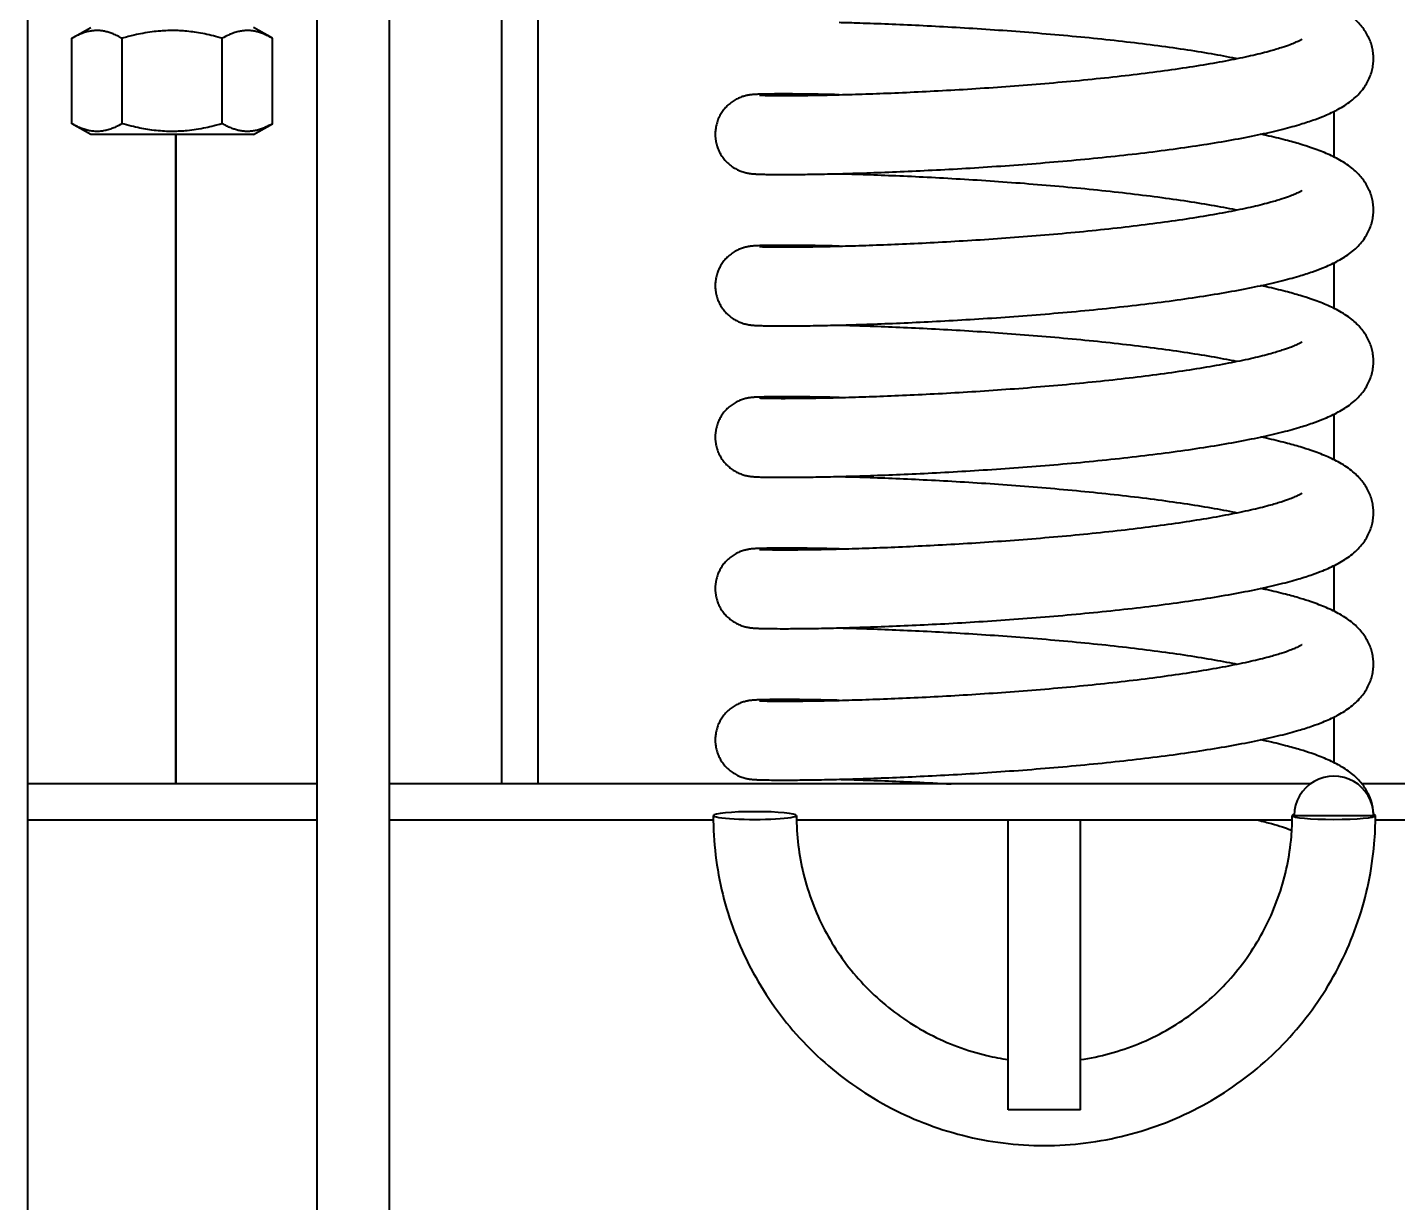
# Model space of a CAD drawing. Header units: millimetres. Extents: x 30271 to 35001, y 5679 to 9007.
# Drawn here: x 33856.8 to 34046.1, y 7754.5 to 7916.8 of the extents above; entities that cross this region are included whole.
import ezdxf

# ---------------------------------------------------------------- set-up
doc = ezdxf.new("R2010")
doc.units = ezdxf.units.MM
doc.linetypes.add('K5LT_BASIC', pattern=[0])

msp = doc.modelspace()

# ---------------------------------------------------------------- linework, layer by layer
at = {"color": 5, "linetype": 'K5LT_BASIC', "lineweight": 40, "ltscale": 0.5}
for p, q in [((33856.811, 8258.577), (33856.811, 7486.77)), ((33896.811, 8258.577), (33896.811, 7486.77)), ((33906.811, 8258.577), (33906.811, 7486.77)), ((33922.311, 8258.577), (33922.311, 7812.278)), ((33927.311, 8258.577), (33927.311, 7812.278)), ((33862.955, 7915.265), (33865.561, 7916.77)), ((33890.668, 7915.265), (33888.061, 7916.77)), ((33862.955, 7903.475), (33862.955, 7915.265)), ((33869.883, 7903.475), (33869.883, 7915.265)), ((33883.74, 7903.475), (33883.74, 7915.265)), ((33890.668, 7903.475), (33890.668, 7915.265)), ((33865.561, 7901.97), (33862.955, 7903.475)), ((33888.061, 7901.97), (33890.668, 7903.475)), ((34037.311, 7905.155), (34037.311, 7898.881)), ((33888.061, 7901.97), (33865.561, 7901.97)), ((33877.311, 7901.97), (33877.311, 7812.278)), ((33877.311, 7901.97), (33877.311, 7812.278)), ((33877.311, 7812.278), (33877.311, 7901.97)), ((33877.311, 7901.97), (33877.311, 7812.278)), ((34037.311, 7884.245), (34037.311, 7877.971)), ((34037.311, 7863.335), (34037.311, 7857.061)), ((34037.311, 7842.424), (34037.311, 7836.151)), ((34037.311, 7821.514), (34037.311, 7815.24)), ((33896.811, 7812.278), (33856.811, 7812.278)), ((34034.028, 7812.278), (33906.811, 7812.278)), ((34477.311, 7812.278), (34041.216, 7812.278)), ((33896.811, 7807.278), (33856.811, 7807.278)), ((33951.566, 7807.278), (33906.811, 7807.278)), ((33992.311, 7807.278), (33963.067, 7807.278)), ((33992.311, 7767.278), (33992.311, 7807.278)), ((34002.311, 7807.278), (33992.311, 7807.278)), ((34002.311, 7767.278), (34002.311, 7807.278)), ((34031.555, 7807.278), (34002.311, 7807.278)), ((34031.841, 7807.922), (34042.781, 7807.922)), ((34477.311, 7807.278), (34043.057, 7807.278)), ((34002.311, 7767.278), (33992.311, 7767.278))]:
    msp.add_line(p, q, dxfattribs=at)
for centre, major_axis, ratio, start_param, end_param in [((34037.311, 7807.922), (5.47, 0), 0.9957282, 0, 3.1415927), ((33957.311, 7807.922), (-5.75, 0), 0.0923331, 3.1415927, 6.2831853), ((33957.311, 7807.922), (-5.75, 0), 0.0923331, 0, 3.1415927), ((34037.311, 7807.922), (5.75, 0), 0.0923331, 2.8499827, 3.1415927), ((34037.311, 7807.922), (5.75, 0), 0.0923331, 3.1415927, 6.2831853), ((34037.311, 7807.922), (5.75, 0), 0.0923331, 0, 0.3144953)]:
    msp.add_ellipse(centre, major_axis=major_axis, ratio=ratio, start_param=start_param, end_param=end_param, dxfattribs=at)
for points, knots in [([(34042.781, 7912.473), (34042.782, 7912.734), (34042.75, 7913.256), (34042.614, 7914.028), (34042.388, 7914.781), (34042.074, 7915.512), (34041.673, 7916.218), (34041.183, 7916.896), (34040.595, 7917.549), (34039.897, 7918.182), (34039.069, 7918.799), (34038.167, 7919.353), (34037.219, 7919.848), (34036.262, 7920.282), (34035.254, 7920.688), (34034.073, 7921.113), (34032.567, 7921.595), (34030.54, 7922.161), (34028.67, 7922.611), (34027.478, 7922.872), (34027.216, 7922.929)], [0, 0, 0, 0, 0.6899626, 1.3860424, 2.0976221, 2.8382955, 3.6239635, 4.4736916, 5.4139735, 6.479496, 7.7149107, 9.1291725, 10.388491, 11.6478095, 12.9052237, 14.1576778, 15.8206006, 17.8830838, 20.3231246, 21, 21, 21, 21]), ([(33968.943, 7917.476), (33969.715, 7917.456), (33971.715, 7917.4), (33975.202, 7917.278), (33979.441, 7917.096), (33983.931, 7916.864), (33988.599, 7916.581), (33993.371, 7916.247), (33998.171, 7915.86), (34002.921, 7915.423), (34007.545, 7914.937), (34011.969, 7914.406), (34016.121, 7913.836), (34019.933, 7913.235), (34022.461, 7912.773), (34023.736, 7912.516), (34023.946, 7912.473)], [0, 0, 0, 0, 0.9140994, 2.2756218, 3.6321692, 4.9837125, 6.3298944, 7.6700839, 9.0033727, 10.3285297, 11.6439141, 12.9473346, 14.2358278, 15.5053574, 16.7502132, 17, 17, 17, 17]), ([(33869.883, 7915.265), (33869.679, 7915.383), (33869.276, 7915.6), (33868.683, 7915.869), (33868.116, 7916.074), (33867.581, 7916.217), (33867.074, 7916.303), (33866.587, 7916.342), (33866.099, 7916.335), (33865.58, 7916.279), (33865.004, 7916.158), (33864.403, 7915.967), (33863.71, 7915.676), (33863.236, 7915.427), (33862.955, 7915.265)], [0, 0, 0, 0, 1.3592655, 2.6687062, 3.8921702, 5.0433311, 6.1208891, 7.1460228, 8.1612182, 9.238907, 10.4728284, 11.8642821, 13.127436, 15, 15, 15, 15]), ([(33883.74, 7915.265), (33883.332, 7915.383), (33882.526, 7915.6), (33881.339, 7915.869), (33880.205, 7916.074), (33879.135, 7916.217), (33878.121, 7916.303), (33877.147, 7916.342), (33876.171, 7916.335), (33875.133, 7916.279), (33873.981, 7916.158), (33872.78, 7915.967), (33871.393, 7915.676), (33870.444, 7915.427), (33869.883, 7915.265)], [0, 0, 0, 0, 1.3592655, 2.6687062, 3.8921702, 5.0433311, 6.1208891, 7.1460228, 8.1612182, 9.238907, 10.4728284, 11.8642821, 13.127436, 15, 15, 15, 15]), ([(33890.668, 7915.265), (33890.464, 7915.383), (33890.061, 7915.6), (33889.467, 7915.869), (33888.9, 7916.074), (33888.365, 7916.217), (33887.858, 7916.303), (33887.371, 7916.342), (33886.884, 7916.335), (33886.364, 7916.279), (33885.789, 7916.158), (33885.188, 7915.967), (33884.495, 7915.676), (33884.02, 7915.427), (33883.74, 7915.265)], [0, 0, 0, 0, 1.3592655, 2.6687062, 3.8921702, 5.0433311, 6.1208891, 7.1460228, 8.1612182, 9.238907, 10.4728284, 11.8642821, 13.127436, 15, 15, 15, 15]), ([(33957.978, 7907.413), (33957.978, 7907.413), (33957.989, 7907.412), (33958.032, 7907.41), (33958.096, 7907.406), (33958.179, 7907.402), (33958.312, 7907.397), (33958.558, 7907.389), (33959.084, 7907.376), (33960.139, 7907.361), (33961.952, 7907.357), (33964.529, 7907.38), (33967.615, 7907.435), (33971.14, 7907.527), (33975.048, 7907.662), (33979.277, 7907.843), (33983.758, 7908.073), (33988.421, 7908.354), (33993.191, 7908.687), (33997.989, 7909.071), (34002.743, 7909.507), (34007.373, 7909.991), (34011.806, 7910.52), (34015.97, 7911.088), (34019.796, 7911.689), (34023.22, 7912.311), (34026.184, 7912.942), (34028.492, 7913.525), (34030.159, 7914.023), (34031.241, 7914.401), (34031.984, 7914.701), (34032.497, 7914.939), (34032.836, 7915.126), (34032.93, 7915.189), (34032.941, 7915.199)], [0, 0, 0, 0, 0.2187403, 0.4373084, 0.6557973, 0.8742862, 1.0926281, 1.529459, 2.184585, 3.2765418, 4.8526223, 6.4402638, 8.0154972, 9.5827697, 11.1437684, 12.699056, 14.248616, 15.7920513, 17.3272282, 18.8559591, 20.3754279, 21.883772, 23.3785106, 24.856309, 26.3125761, 27.7408204, 29.1316472, 30.4708454, 31.5017861, 32.3752493, 33.0306826, 33.6860135, 34.3413444, 35, 35, 35, 35]), ([(33951.841, 7902.018), (33951.841, 7901.906), (33951.848, 7901.679), (33951.891, 7901.228), (33951.997, 7900.668), (33952.206, 7900.02), (33952.495, 7899.403), (33952.858, 7898.826), (33953.29, 7898.299), (33953.784, 7897.83), (33954.332, 7897.426), (33954.926, 7897.093), (33955.562, 7896.834), (33955.978, 7896.722), (33956.271, 7896.657), (33956.463, 7896.621), (33956.652, 7896.593), (33956.792, 7896.576), (33956.912, 7896.563), (33957.017, 7896.553), (33957.125, 7896.544), (33957.23, 7896.536), (33957.349, 7896.529), (33957.477, 7896.521), (33957.622, 7896.514), (33957.823, 7896.506), (33958.091, 7896.496), (33958.565, 7896.483), (33959.39, 7896.467), (33960.878, 7896.455), (33963.123, 7896.462), (33966.037, 7896.499), (33969.415, 7896.573), (33973.205, 7896.686), (33977.35, 7896.844), (33981.788, 7897.051), (33986.452, 7897.308), (33991.271, 7897.618), (33996.17, 7897.981), (34001.078, 7898.399), (34005.919, 7898.869), (34010.623, 7899.39), (34015.122, 7899.958), (34019.353, 7900.571), (34023.26, 7901.224), (34026.797, 7901.91), (34029.86, 7902.609), (34032.356, 7903.283), (34034.27, 7903.895), (34035.674, 7904.419), (34036.769, 7904.888), (34037.705, 7905.344), (34038.598, 7905.849), (34039.458, 7906.422), (34040.263, 7907.075), (34040.976, 7907.798), (34041.562, 7908.555), (34042.021, 7909.324), (34042.366, 7910.102), (34042.608, 7910.889), (34042.75, 7911.681), (34042.782, 7912.211), (34042.781, 7912.473)], [0, 0, 0, 0, 0.1550048, 0.3136308, 0.6271879, 0.9408378, 1.2546504, 1.5687281, 1.8832435, 2.198542, 2.5154382, 2.8361973, 3.16823, 3.5372502, 3.5957339, 3.8539141, 4.0759055, 4.2978969, 4.4965531, 4.7083259, 4.9200987, 5.1751686, 5.4031045, 5.7188875, 6.0346706, 6.3501724, 6.981176, 7.610738, 8.869862, 10.7555218, 13.0830505, 15.3992471, 17.7027667, 19.9985619, 22.2887439, 24.5741607, 26.8549573, 29.1307979, 31.4009416, 33.6642426, 35.9190599, 38.1631184, 40.3932713, 42.6051158, 44.7923608, 46.9457361, 49.0510015, 50.9525723, 52.5343585, 53.8006295, 54.7501795, 55.6997295, 56.6489139, 57.5967651, 58.5409489, 59.4010593, 60.1369512, 60.788737, 61.3843375, 61.9426273, 62.4773534, 63, 63, 63, 63]), ([(33968.943, 7907.471), (33968.508, 7907.482), (33966.936, 7907.518), (33964.46, 7907.561), (33961.818, 7907.582), (33959.712, 7907.576), (33958.478, 7907.554), (33957.813, 7907.531), (33957.527, 7907.518), (33957.338, 7907.507), (33957.201, 7907.498), (33957.069, 7907.488), (33956.945, 7907.477), (33956.823, 7907.464), (33956.696, 7907.449), (33956.541, 7907.427), (33956.304, 7907.388), (33956.022, 7907.327), (33955.714, 7907.239), (33955.39, 7907.134), (33954.895, 7906.928), (33954.306, 7906.594), (33953.754, 7906.181), (33953.262, 7905.706), (33952.833, 7905.175), (33952.474, 7904.595), (33952.19, 7903.975), (33951.986, 7903.324), (33951.867, 7902.668), (33951.841, 7902.23), (33951.841, 7902.018)], [0, 0, 0, 0, 1.5274861, 5.6364806, 9.7628735, 13.920574, 18.0384505, 19.6431788, 20.7738766, 21.3396902, 21.9053121, 22.4176579, 22.8734143, 23.250307, 23.6027008, 23.9550947, 24.35503, 24.9614733, 25.1024448, 25.3843876, 25.9482734, 26.5331013, 27.1041188, 27.66968, 28.2328203, 28.7947082, 29.3558724, 29.9165901, 30.4770325, 31, 31, 31, 31]), ([(33869.883, 7903.475), (33869.6, 7903.311), (33869.123, 7903.061), (33868.424, 7902.769), (33867.809, 7902.575), (33867.193, 7902.449), (33866.596, 7902.395), (33865.995, 7902.408), (33865.389, 7902.493), (33864.782, 7902.646), (33864.178, 7902.861), (33863.568, 7903.136), (33863.161, 7903.356), (33862.955, 7903.475)], [0, 0, 0, 0, 1.7616495, 2.9440444, 4.2625999, 5.4735285, 6.6430202, 7.8292997, 9.0573736, 10.2686803, 11.4823769, 12.7176204, 14, 14, 14, 14]), ([(33883.74, 7903.475), (33883.591, 7903.432), (33883.209, 7903.324), (33882.446, 7903.124), (33881.401, 7902.883), (33880.162, 7902.656), (33878.97, 7902.504), (33877.888, 7902.423), (33876.847, 7902.394), (33875.754, 7902.419), (33874.594, 7902.51), (33873.454, 7902.66), (33872.306, 7902.867), (33871.122, 7903.133), (33870.306, 7903.353), (33869.883, 7903.475)], [0, 0, 0, 0, 0.5287884, 1.3513481, 2.6910352, 4.1906079, 5.6444262, 6.7892477, 7.8941831, 9.1953756, 10.5180295, 11.8621448, 13.116504, 14.495789, 16, 16, 16, 16]), ([(33890.668, 7903.475), (33890.341, 7903.286), (33889.837, 7903.026), (33889.143, 7902.748), (33888.595, 7902.577), (33888.048, 7902.462), (33887.522, 7902.404), (33886.999, 7902.398), (33886.477, 7902.445), (33885.95, 7902.545), (33885.44, 7902.689), (33884.917, 7902.882), (33884.35, 7903.138), (33883.951, 7903.353), (33883.74, 7903.475)], [0, 0, 0, 0, 2.1759389, 3.3295883, 4.5269338, 5.7241887, 6.8466901, 7.8945284, 9.0646095, 10.1930242, 11.2797724, 12.355451, 13.5955268, 15, 15, 15, 15]), ([(34042.781, 7891.563), (34042.782, 7891.823), (34042.75, 7892.345), (34042.614, 7893.117), (34042.388, 7893.871), (34042.074, 7894.602), (34041.673, 7895.307), (34041.183, 7895.986), (34040.595, 7896.639), (34039.897, 7897.272), (34039.069, 7897.888), (34038.167, 7898.443), (34037.219, 7898.937), (34036.262, 7899.372), (34035.254, 7899.778), (34034.073, 7900.203), (34032.567, 7900.685), (34030.54, 7901.25), (34028.67, 7901.7), (34027.478, 7901.962), (34027.216, 7902.018)], [0, 0, 0, 0, 0.6899626, 1.3860424, 2.0976221, 2.8382955, 3.6239635, 4.4736916, 5.4139735, 6.479496, 7.7149107, 9.1291725, 10.388491, 11.6478095, 12.9052237, 14.1576778, 15.8206006, 17.8830838, 20.3231246, 21, 21, 21, 21]), ([(33968.943, 7896.566), (33969.715, 7896.546), (33971.715, 7896.49), (33975.202, 7896.368), (33979.441, 7896.185), (33983.931, 7895.954), (33988.599, 7895.671), (33993.371, 7895.337), (33998.171, 7894.95), (34002.921, 7894.512), (34007.545, 7894.027), (34011.969, 7893.496), (34016.121, 7892.926), (34019.933, 7892.325), (34022.461, 7891.862), (34023.736, 7891.606), (34023.946, 7891.563)], [0, 0, 0, 0, 0.9140994, 2.2756218, 3.6321692, 4.9837125, 6.3298944, 7.6700839, 9.0033727, 10.3285297, 11.6439141, 12.9473346, 14.2358278, 15.5053574, 16.7502132, 17, 17, 17, 17]), ([(33957.978, 7886.503), (33957.978, 7886.503), (33957.989, 7886.502), (33958.032, 7886.499), (33958.096, 7886.496), (33958.179, 7886.492), (33958.312, 7886.487), (33958.558, 7886.479), (33959.084, 7886.466), (33960.139, 7886.451), (33961.952, 7886.447), (33964.529, 7886.469), (33967.615, 7886.524), (33971.14, 7886.617), (33975.048, 7886.752), (33979.277, 7886.933), (33983.758, 7887.163), (33988.421, 7887.443), (33993.191, 7887.776), (33997.989, 7888.161), (34002.743, 7888.596), (34007.373, 7889.08), (34011.806, 7889.609), (34015.97, 7890.178), (34019.796, 7890.778), (34023.22, 7891.401), (34026.184, 7892.032), (34028.492, 7892.614), (34030.159, 7893.113), (34031.241, 7893.491), (34031.984, 7893.791), (34032.497, 7894.029), (34032.836, 7894.216), (34032.93, 7894.279), (34032.941, 7894.289)], [0, 0, 0, 0, 0.2187403, 0.4373084, 0.6557973, 0.8742862, 1.0926281, 1.529459, 2.184585, 3.2765418, 4.8526223, 6.4402638, 8.0154972, 9.5827697, 11.1437684, 12.699056, 14.248616, 15.7920513, 17.3272282, 18.8559591, 20.3754279, 21.883772, 23.3785106, 24.856309, 26.3125761, 27.7408204, 29.1316472, 30.4708454, 31.5017861, 32.3752493, 33.0306826, 33.6860135, 34.3413444, 35, 35, 35, 35]), ([(33951.841, 7881.108), (33951.841, 7880.996), (33951.848, 7880.769), (33951.891, 7880.317), (33951.997, 7879.758), (33952.206, 7879.11), (33952.495, 7878.492), (33952.858, 7877.916), (33953.29, 7877.389), (33953.784, 7876.92), (33954.332, 7876.516), (33954.926, 7876.183), (33955.562, 7875.924), (33955.978, 7875.811), (33956.271, 7875.746), (33956.463, 7875.711), (33956.652, 7875.683), (33956.792, 7875.666), (33956.912, 7875.653), (33957.017, 7875.643), (33957.125, 7875.634), (33957.23, 7875.626), (33957.349, 7875.618), (33957.477, 7875.611), (33957.622, 7875.604), (33957.823, 7875.595), (33958.091, 7875.586), (33958.565, 7875.572), (33959.39, 7875.557), (33960.878, 7875.545), (33963.123, 7875.551), (33966.037, 7875.589), (33969.415, 7875.662), (33973.205, 7875.776), (33977.35, 7875.934), (33981.788, 7876.14), (33986.452, 7876.398), (33991.271, 7876.708), (33996.17, 7877.071), (34001.078, 7877.488), (34005.919, 7877.958), (34010.623, 7878.479), (34015.122, 7879.048), (34019.353, 7879.661), (34023.26, 7880.314), (34026.797, 7881), (34029.86, 7881.698), (34032.356, 7882.373), (34034.27, 7882.985), (34035.674, 7883.508), (34036.769, 7883.977), (34037.705, 7884.434), (34038.598, 7884.938), (34039.458, 7885.512), (34040.263, 7886.165), (34040.976, 7886.888), (34041.562, 7887.645), (34042.021, 7888.413), (34042.366, 7889.192), (34042.608, 7889.979), (34042.75, 7890.77), (34042.782, 7891.301), (34042.781, 7891.563)], [0, 0, 0, 0, 0.1550048, 0.3136308, 0.6271879, 0.9408378, 1.2546504, 1.5687281, 1.8832435, 2.198542, 2.5154382, 2.8361973, 3.16823, 3.5372502, 3.5957339, 3.8539141, 4.0759055, 4.2978969, 4.4965531, 4.7083259, 4.9200987, 5.1751686, 5.4031045, 5.7188875, 6.0346706, 6.3501724, 6.981176, 7.610738, 8.869862, 10.7555218, 13.0830505, 15.3992471, 17.7027667, 19.9985619, 22.2887439, 24.5741607, 26.8549573, 29.1307979, 31.4009416, 33.6642426, 35.9190599, 38.1631184, 40.3932713, 42.6051158, 44.7923608, 46.9457361, 49.0510015, 50.9525723, 52.5343585, 53.8006295, 54.7501795, 55.6997295, 56.6489139, 57.5967651, 58.5409489, 59.4010593, 60.1369512, 60.788737, 61.3843375, 61.9426273, 62.4773534, 63, 63, 63, 63]), ([(33968.943, 7886.561), (33968.508, 7886.572), (33966.936, 7886.608), (33964.46, 7886.651), (33961.818, 7886.672), (33959.712, 7886.665), (33958.478, 7886.643), (33957.813, 7886.621), (33957.527, 7886.608), (33957.338, 7886.597), (33957.201, 7886.588), (33957.069, 7886.578), (33956.945, 7886.567), (33956.823, 7886.554), (33956.696, 7886.539), (33956.541, 7886.517), (33956.304, 7886.477), (33956.022, 7886.417), (33955.714, 7886.329), (33955.39, 7886.224), (33954.895, 7886.018), (33954.306, 7885.683), (33953.754, 7885.271), (33953.262, 7884.796), (33952.833, 7884.265), (33952.474, 7883.684), (33952.19, 7883.064), (33951.986, 7882.414), (33951.867, 7881.758), (33951.841, 7881.32), (33951.841, 7881.108)], [0, 0, 0, 0, 1.5274861, 5.6364806, 9.7628735, 13.920574, 18.0384505, 19.6431788, 20.7738766, 21.3396902, 21.9053121, 22.4176579, 22.8734143, 23.250307, 23.6027008, 23.9550947, 24.35503, 24.9614733, 25.1024448, 25.3843876, 25.9482734, 26.5331013, 27.1041188, 27.66968, 28.2328203, 28.7947082, 29.3558724, 29.9165901, 30.4770325, 31, 31, 31, 31]), ([(34042.781, 7870.653), (34042.782, 7870.913), (34042.75, 7871.435), (34042.614, 7872.207), (34042.388, 7872.961), (34042.074, 7873.692), (34041.673, 7874.397), (34041.183, 7875.075), (34040.595, 7875.728), (34039.897, 7876.362), (34039.069, 7876.978), (34038.167, 7877.532), (34037.219, 7878.027), (34036.262, 7878.462), (34035.254, 7878.867), (34034.073, 7879.293), (34032.567, 7879.774), (34030.54, 7880.34), (34028.67, 7880.79), (34027.478, 7881.052), (34027.216, 7881.108)], [0, 0, 0, 0, 0.6899626, 1.3860424, 2.0976221, 2.8382955, 3.6239635, 4.4736916, 5.4139735, 6.479496, 7.7149107, 9.1291725, 10.388491, 11.6478095, 12.9052237, 14.1576778, 15.8206006, 17.8830838, 20.3231246, 21, 21, 21, 21]), ([(33968.943, 7875.655), (33969.715, 7875.636), (33971.715, 7875.579), (33975.202, 7875.458), (33979.441, 7875.275), (33983.931, 7875.044), (33988.599, 7874.761), (33993.371, 7874.426), (33998.171, 7874.04), (34002.921, 7873.602), (34007.545, 7873.116), (34011.969, 7872.586), (34016.121, 7872.016), (34019.933, 7871.414), (34022.461, 7870.952), (34023.736, 7870.696), (34023.946, 7870.653)], [0, 0, 0, 0, 0.9140994, 2.2756218, 3.6321692, 4.9837125, 6.3298944, 7.6700839, 9.0033727, 10.3285297, 11.6439141, 12.9473346, 14.2358278, 15.5053574, 16.7502132, 17, 17, 17, 17]), ([(33957.978, 7865.593), (33957.978, 7865.593), (33957.989, 7865.592), (33958.032, 7865.589), (33958.096, 7865.586), (33958.179, 7865.582), (33958.312, 7865.576), (33958.558, 7865.568), (33959.084, 7865.555), (33960.139, 7865.541), (33961.952, 7865.537), (33964.529, 7865.559), (33967.615, 7865.614), (33971.14, 7865.707), (33975.048, 7865.842), (33979.277, 7866.023), (33983.758, 7866.252), (33988.421, 7866.533), (33993.191, 7866.866), (33997.989, 7867.25), (34002.743, 7867.686), (34007.373, 7868.17), (34011.806, 7868.699), (34015.97, 7869.268), (34019.796, 7869.868), (34023.22, 7870.491), (34026.184, 7871.121), (34028.492, 7871.704), (34030.159, 7872.202), (34031.241, 7872.581), (34031.984, 7872.88), (34032.497, 7873.118), (34032.836, 7873.306), (34032.93, 7873.369), (34032.941, 7873.379)], [0, 0, 0, 0, 0.2187403, 0.4373084, 0.6557973, 0.8742862, 1.0926281, 1.529459, 2.184585, 3.2765418, 4.8526223, 6.4402638, 8.0154972, 9.5827697, 11.1437684, 12.699056, 14.248616, 15.7920513, 17.3272282, 18.8559591, 20.3754279, 21.883772, 23.3785106, 24.856309, 26.3125761, 27.7408204, 29.1316472, 30.4708454, 31.5017861, 32.3752493, 33.0306826, 33.6860135, 34.3413444, 35, 35, 35, 35]), ([(33951.841, 7860.198), (33951.841, 7860.086), (33951.848, 7859.859), (33951.891, 7859.407), (33951.997, 7858.848), (33952.206, 7858.199), (33952.495, 7857.582), (33952.858, 7857.006), (33953.29, 7856.479), (33953.784, 7856.01), (33954.332, 7855.606), (33954.926, 7855.272), (33955.562, 7855.013), (33955.978, 7854.901), (33956.271, 7854.836), (33956.463, 7854.801), (33956.652, 7854.773), (33956.792, 7854.755), (33956.912, 7854.742), (33957.017, 7854.733), (33957.125, 7854.724), (33957.23, 7854.716), (33957.349, 7854.708), (33957.477, 7854.701), (33957.622, 7854.694), (33957.823, 7854.685), (33958.091, 7854.675), (33958.565, 7854.662), (33959.39, 7854.646), (33960.878, 7854.635), (33963.123, 7854.641), (33966.037, 7854.679), (33969.415, 7854.752), (33973.205, 7854.866), (33977.35, 7855.024), (33981.788, 7855.23), (33986.452, 7855.487), (33991.271, 7855.797), (33996.17, 7856.161), (34001.078, 7856.578), (34005.919, 7857.048), (34010.623, 7857.569), (34015.122, 7858.138), (34019.353, 7858.751), (34023.26, 7859.403), (34026.797, 7860.09), (34029.86, 7860.788), (34032.356, 7861.463), (34034.27, 7862.074), (34035.674, 7862.598), (34036.769, 7863.067), (34037.705, 7863.524), (34038.598, 7864.028), (34039.458, 7864.602), (34040.263, 7865.255), (34040.976, 7865.977), (34041.562, 7866.735), (34042.021, 7867.503), (34042.366, 7868.282), (34042.608, 7869.068), (34042.75, 7869.86), (34042.782, 7870.39), (34042.781, 7870.653)], [0, 0, 0, 0, 0.1550048, 0.3136308, 0.6271879, 0.9408378, 1.2546504, 1.5687281, 1.8832435, 2.198542, 2.5154382, 2.8361973, 3.16823, 3.5372502, 3.5957339, 3.8539141, 4.0759055, 4.2978969, 4.4965531, 4.7083259, 4.9200987, 5.1751686, 5.4031045, 5.7188875, 6.0346706, 6.3501724, 6.981176, 7.610738, 8.869862, 10.7555218, 13.0830505, 15.3992471, 17.7027667, 19.9985619, 22.2887439, 24.5741607, 26.8549573, 29.1307979, 31.4009416, 33.6642426, 35.9190599, 38.1631184, 40.3932713, 42.6051158, 44.7923608, 46.9457361, 49.0510015, 50.9525723, 52.5343585, 53.8006295, 54.7501795, 55.6997295, 56.6489139, 57.5967651, 58.5409489, 59.4010593, 60.1369512, 60.788737, 61.3843375, 61.9426273, 62.4773534, 63, 63, 63, 63]), ([(33968.943, 7865.65), (33968.508, 7865.661), (33966.936, 7865.698), (33964.46, 7865.74), (33961.818, 7865.761), (33959.712, 7865.755), (33958.478, 7865.733), (33957.813, 7865.711), (33957.527, 7865.697), (33957.338, 7865.687), (33957.201, 7865.678), (33957.069, 7865.667), (33956.945, 7865.656), (33956.823, 7865.644), (33956.696, 7865.628), (33956.541, 7865.607), (33956.304, 7865.567), (33956.022, 7865.507), (33955.714, 7865.419), (33955.39, 7865.313), (33954.895, 7865.108), (33954.306, 7864.773), (33953.754, 7864.361), (33953.262, 7863.886), (33952.833, 7863.354), (33952.474, 7862.774), (33952.19, 7862.154), (33951.986, 7861.503), (33951.867, 7860.848), (33951.841, 7860.409), (33951.841, 7860.198)], [0, 0, 0, 0, 1.5274861, 5.6364806, 9.7628735, 13.920574, 18.0384505, 19.6431788, 20.7738766, 21.3396902, 21.9053121, 22.4176579, 22.8734143, 23.250307, 23.6027008, 23.9550947, 24.35503, 24.9614733, 25.1024448, 25.3843876, 25.9482734, 26.5331013, 27.1041188, 27.66968, 28.2328203, 28.7947082, 29.3558724, 29.9165901, 30.4770325, 31, 31, 31, 31]), ([(34042.781, 7849.743), (34042.782, 7850.003), (34042.75, 7850.525), (34042.614, 7851.297), (34042.388, 7852.05), (34042.074, 7852.782), (34041.673, 7853.487), (34041.183, 7854.165), (34040.595, 7854.818), (34039.897, 7855.452), (34039.069, 7856.068), (34038.167, 7856.622), (34037.219, 7857.117), (34036.262, 7857.552), (34035.254, 7857.957), (34034.073, 7858.382), (34032.567, 7858.864), (34030.54, 7859.43), (34028.67, 7859.88), (34027.478, 7860.141), (34027.216, 7860.198)], [0, 0, 0, 0, 0.6899626, 1.3860424, 2.0976221, 2.8382955, 3.6239635, 4.4736916, 5.4139735, 6.479496, 7.7149107, 9.1291725, 10.388491, 11.6478095, 12.9052237, 14.1576778, 15.8206006, 17.8830838, 20.3231246, 21, 21, 21, 21]), ([(33968.943, 7854.745), (33969.715, 7854.725), (33971.715, 7854.669), (33975.202, 7854.548), (33979.441, 7854.365), (33983.931, 7854.133), (33988.599, 7853.851), (33993.371, 7853.516), (33998.171, 7853.129), (34002.921, 7852.692), (34007.545, 7852.206), (34011.969, 7851.675), (34016.121, 7851.106), (34019.933, 7850.504), (34022.461, 7850.042), (34023.736, 7849.786), (34023.946, 7849.743)], [0, 0, 0, 0, 0.9140994, 2.2756218, 3.6321692, 4.9837125, 6.3298944, 7.6700839, 9.0033727, 10.3285297, 11.6439141, 12.9473346, 14.2358278, 15.5053574, 16.7502132, 17, 17, 17, 17]), ([(33957.978, 7844.682), (33957.978, 7844.682), (33957.989, 7844.682), (33958.032, 7844.679), (33958.096, 7844.675), (33958.179, 7844.672), (33958.312, 7844.666), (33958.558, 7844.658), (33959.084, 7844.645), (33960.139, 7844.631), (33961.952, 7844.627), (33964.529, 7844.649), (33967.615, 7844.704), (33971.14, 7844.797), (33975.048, 7844.932), (33979.277, 7845.112), (33983.758, 7845.342), (33988.421, 7845.623), (33993.191, 7845.956), (33997.989, 7846.34), (34002.743, 7846.776), (34007.373, 7847.26), (34011.806, 7847.789), (34015.97, 7848.357), (34019.796, 7848.958), (34023.22, 7849.58), (34026.184, 7850.211), (34028.492, 7850.794), (34030.159, 7851.292), (34031.241, 7851.67), (34031.984, 7851.97), (34032.497, 7852.208), (34032.836, 7852.396), (34032.93, 7852.458), (34032.941, 7852.468)], [0, 0, 0, 0, 0.2187403, 0.4373084, 0.6557973, 0.8742862, 1.0926281, 1.529459, 2.184585, 3.2765418, 4.8526223, 6.4402638, 8.0154972, 9.5827697, 11.1437684, 12.699056, 14.248616, 15.7920513, 17.3272282, 18.8559591, 20.3754279, 21.883772, 23.3785106, 24.856309, 26.3125761, 27.7408204, 29.1316472, 30.4708454, 31.5017861, 32.3752493, 33.0306826, 33.6860135, 34.3413444, 35, 35, 35, 35]), ([(33951.841, 7839.287), (33951.841, 7839.175), (33951.848, 7838.949), (33951.891, 7838.497), (33951.997, 7837.938), (33952.206, 7837.289), (33952.495, 7836.672), (33952.858, 7836.095), (33953.29, 7835.568), (33953.784, 7835.1), (33954.332, 7834.696), (33954.926, 7834.362), (33955.562, 7834.103), (33955.978, 7833.991), (33956.271, 7833.926), (33956.463, 7833.89), (33956.652, 7833.862), (33956.792, 7833.845), (33956.912, 7833.832), (33957.017, 7833.822), (33957.125, 7833.813), (33957.23, 7833.806), (33957.349, 7833.798), (33957.477, 7833.791), (33957.622, 7833.783), (33957.823, 7833.775), (33958.091, 7833.765), (33958.565, 7833.752), (33959.39, 7833.736), (33960.878, 7833.724), (33963.123, 7833.731), (33966.037, 7833.768), (33969.415, 7833.842), (33973.205, 7833.955), (33977.35, 7834.113), (33981.788, 7834.32), (33986.452, 7834.577), (33991.271, 7834.887), (33996.17, 7835.251), (34001.078, 7835.668), (34005.919, 7836.138), (34010.623, 7836.659), (34015.122, 7837.228), (34019.353, 7837.841), (34023.26, 7838.493), (34026.797, 7839.179), (34029.86, 7839.878), (34032.356, 7840.552), (34034.27, 7841.164), (34035.674, 7841.688), (34036.769, 7842.157), (34037.705, 7842.613), (34038.598, 7843.118), (34039.458, 7843.691), (34040.263, 7844.344), (34040.976, 7845.067), (34041.562, 7845.825), (34042.021, 7846.593), (34042.366, 7847.371), (34042.608, 7848.158), (34042.75, 7848.95), (34042.782, 7849.48), (34042.781, 7849.743)], [0, 0, 0, 0, 0.1550048, 0.3136308, 0.6271879, 0.9408378, 1.2546504, 1.5687281, 1.8832435, 2.198542, 2.5154382, 2.8361973, 3.16823, 3.5372502, 3.5957339, 3.8539141, 4.0759055, 4.2978969, 4.4965531, 4.7083259, 4.9200987, 5.1751686, 5.4031045, 5.7188875, 6.0346706, 6.3501724, 6.981176, 7.610738, 8.869862, 10.7555218, 13.0830505, 15.3992471, 17.7027667, 19.9985619, 22.2887439, 24.5741607, 26.8549573, 29.1307979, 31.4009416, 33.6642426, 35.9190599, 38.1631184, 40.3932713, 42.6051158, 44.7923608, 46.9457361, 49.0510015, 50.9525723, 52.5343585, 53.8006295, 54.7501795, 55.6997295, 56.6489139, 57.5967651, 58.5409489, 59.4010593, 60.1369512, 60.788737, 61.3843375, 61.9426273, 62.4773534, 63, 63, 63, 63]), ([(33968.943, 7844.74), (33968.508, 7844.751), (33966.936, 7844.787), (33964.46, 7844.83), (33961.818, 7844.851), (33959.712, 7844.845), (33958.478, 7844.823), (33957.813, 7844.8), (33957.527, 7844.787), (33957.338, 7844.776), (33957.201, 7844.767), (33957.069, 7844.757), (33956.945, 7844.746), (33956.823, 7844.733), (33956.696, 7844.718), (33956.541, 7844.696), (33956.304, 7844.657), (33956.022, 7844.596), (33955.714, 7844.508), (33955.39, 7844.403), (33954.895, 7844.197), (33954.306, 7843.863), (33953.754, 7843.451), (33953.262, 7842.976), (33952.833, 7842.444), (33952.474, 7841.864), (33952.19, 7841.244), (33951.986, 7840.593), (33951.867, 7839.937), (33951.841, 7839.499), (33951.841, 7839.287)], [0, 0, 0, 0, 1.5274861, 5.6364806, 9.7628735, 13.920574, 18.0384505, 19.6431788, 20.7738766, 21.3396902, 21.9053121, 22.4176579, 22.8734143, 23.250307, 23.6027008, 23.9550947, 24.35503, 24.9614733, 25.1024448, 25.3843876, 25.9482734, 26.5331013, 27.1041188, 27.66968, 28.2328203, 28.7947082, 29.3558724, 29.9165901, 30.4770325, 31, 31, 31, 31]), ([(34042.781, 7828.832), (34042.782, 7829.092), (34042.75, 7829.614), (34042.614, 7830.386), (34042.388, 7831.14), (34042.074, 7831.871), (34041.673, 7832.576), (34041.183, 7833.255), (34040.595, 7833.908), (34039.897, 7834.541), (34039.069, 7835.157), (34038.167, 7835.712), (34037.219, 7836.206), (34036.262, 7836.641), (34035.254, 7837.047), (34034.073, 7837.472), (34032.567, 7837.954), (34030.54, 7838.52), (34028.67, 7838.969), (34027.478, 7839.231), (34027.216, 7839.287)], [0, 0, 0, 0, 0.6899626, 1.3860424, 2.0976221, 2.8382955, 3.6239635, 4.4736916, 5.4139735, 6.479496, 7.7149107, 9.1291725, 10.388491, 11.6478095, 12.9052237, 14.1576778, 15.8206006, 17.8830838, 20.3231246, 21, 21, 21, 21]), ([(33968.943, 7833.835), (33969.715, 7833.815), (33971.715, 7833.759), (33975.202, 7833.637), (33979.441, 7833.455), (33983.931, 7833.223), (33988.599, 7832.94), (33993.371, 7832.606), (33998.171, 7832.219), (34002.921, 7831.782), (34007.545, 7831.296), (34011.969, 7830.765), (34016.121, 7830.195), (34019.933, 7829.594), (34022.461, 7829.131), (34023.736, 7828.875), (34023.946, 7828.832)], [0, 0, 0, 0, 0.9140994, 2.2756218, 3.6321692, 4.9837125, 6.3298944, 7.6700839, 9.0033727, 10.3285297, 11.6439141, 12.9473346, 14.2358278, 15.5053574, 16.7502132, 17, 17, 17, 17]), ([(33957.978, 7823.772), (33957.978, 7823.772), (33957.989, 7823.771), (33958.032, 7823.769), (33958.096, 7823.765), (33958.179, 7823.761), (33958.312, 7823.756), (33958.558, 7823.748), (33959.084, 7823.735), (33960.139, 7823.72), (33961.952, 7823.716), (33964.529, 7823.739), (33967.615, 7823.794), (33971.14, 7823.886), (33975.048, 7824.021), (33979.277, 7824.202), (33983.758, 7824.432), (33988.421, 7824.713), (33993.191, 7825.045), (33997.989, 7825.43), (34002.743, 7825.865), (34007.373, 7826.35), (34011.806, 7826.879), (34015.97, 7827.447), (34019.796, 7828.048), (34023.22, 7828.67), (34026.184, 7829.301), (34028.492, 7829.883), (34030.159, 7830.382), (34031.241, 7830.76), (34031.984, 7831.06), (34032.497, 7831.298), (34032.836, 7831.485), (34032.93, 7831.548), (34032.941, 7831.558)], [0, 0, 0, 0, 0.2187403, 0.4373084, 0.6557973, 0.8742862, 1.0926281, 1.529459, 2.184585, 3.2765418, 4.8526223, 6.4402638, 8.0154972, 9.5827697, 11.1437684, 12.699056, 14.248616, 15.7920513, 17.3272282, 18.8559591, 20.3754279, 21.883772, 23.3785106, 24.856309, 26.3125761, 27.7408204, 29.1316472, 30.4708454, 31.5017861, 32.3752493, 33.0306826, 33.6860135, 34.3413444, 35, 35, 35, 35]), ([(33951.841, 7818.377), (33951.841, 7818.265), (33951.848, 7818.038), (33951.891, 7817.586), (33951.997, 7817.027), (33952.206, 7816.379), (33952.495, 7815.761), (33952.858, 7815.185), (33953.29, 7814.658), (33953.784, 7814.189), (33954.332, 7813.785), (33954.926, 7813.452), (33955.562, 7813.193), (33955.978, 7813.081), (33956.271, 7813.015), (33956.463, 7812.98), (33956.652, 7812.952), (33956.792, 7812.935), (33956.912, 7812.922), (33957.017, 7812.912), (33957.125, 7812.903), (33957.23, 7812.895), (33957.349, 7812.888), (33957.477, 7812.88), (33957.622, 7812.873), (33957.823, 7812.864), (33958.091, 7812.855), (33958.565, 7812.841), (33959.39, 7812.826), (33960.878, 7812.814), (33963.123, 7812.821), (33966.037, 7812.858), (33969.415, 7812.931), (33973.205, 7813.045), (33977.35, 7813.203), (33981.788, 7813.41), (33986.452, 7813.667), (33991.271, 7813.977), (33996.17, 7814.34), (34001.078, 7814.757), (34005.919, 7815.228), (34010.623, 7815.748), (34015.122, 7816.317), (34019.353, 7816.93), (34023.26, 7817.583), (34026.797, 7818.269), (34029.86, 7818.968), (34032.356, 7819.642), (34034.27, 7820.254), (34035.674, 7820.778), (34036.769, 7821.247), (34037.705, 7821.703), (34038.598, 7822.208), (34039.458, 7822.781), (34040.263, 7823.434), (34040.976, 7824.157), (34041.562, 7824.914), (34042.021, 7825.682), (34042.366, 7826.461), (34042.608, 7827.248), (34042.75, 7828.039), (34042.782, 7828.57), (34042.781, 7828.832)], [0, 0, 0, 0, 0.1550048, 0.3136308, 0.6271879, 0.9408378, 1.2546504, 1.5687281, 1.8832435, 2.198542, 2.5154382, 2.8361973, 3.16823, 3.5372502, 3.5957339, 3.8539141, 4.0759055, 4.2978969, 4.4965531, 4.7083259, 4.9200987, 5.1751686, 5.4031045, 5.7188875, 6.0346706, 6.3501724, 6.981176, 7.610738, 8.869862, 10.7555218, 13.0830505, 15.3992471, 17.7027667, 19.9985619, 22.2887439, 24.5741607, 26.8549573, 29.1307979, 31.4009416, 33.6642426, 35.9190599, 38.1631184, 40.3932713, 42.6051158, 44.7923608, 46.9457361, 49.0510015, 50.9525723, 52.5343585, 53.8006295, 54.7501795, 55.6997295, 56.6489139, 57.5967651, 58.5409489, 59.4010593, 60.1369512, 60.788737, 61.3843375, 61.9426273, 62.4773534, 63, 63, 63, 63]), ([(33968.943, 7823.83), (33968.508, 7823.841), (33966.936, 7823.877), (33964.46, 7823.92), (33961.818, 7823.941), (33959.712, 7823.934), (33958.478, 7823.912), (33957.813, 7823.89), (33957.527, 7823.877), (33957.338, 7823.866), (33957.201, 7823.857), (33957.069, 7823.847), (33956.945, 7823.836), (33956.823, 7823.823), (33956.696, 7823.808), (33956.541, 7823.786), (33956.304, 7823.747), (33956.022, 7823.686), (33955.714, 7823.598), (33955.39, 7823.493), (33954.895, 7823.287), (33954.306, 7822.952), (33953.754, 7822.54), (33953.262, 7822.065), (33952.833, 7821.534), (33952.474, 7820.954), (33952.19, 7820.333), (33951.986, 7819.683), (33951.867, 7819.027), (33951.841, 7818.589), (33951.841, 7818.377)], [0, 0, 0, 0, 1.5274861, 5.6364806, 9.7628735, 13.920574, 18.0384505, 19.6431788, 20.7738766, 21.3396902, 21.9053121, 22.4176579, 22.8734143, 23.250307, 23.6027008, 23.9550947, 24.35503, 24.9614733, 25.1024448, 25.3843876, 25.9482734, 26.5331013, 27.1041188, 27.66968, 28.2328203, 28.7947082, 29.3558724, 29.9165901, 30.4770325, 31, 31, 31, 31]), ([(34042.781, 7807.922), (34042.782, 7808.182), (34042.75, 7808.704), (34042.614, 7809.476), (34042.388, 7810.23), (34042.074, 7810.961), (34041.673, 7811.666), (34041.183, 7812.344), (34040.595, 7812.997), (34039.897, 7813.631), (34039.069, 7814.247), (34038.167, 7814.801), (34037.219, 7815.296), (34036.262, 7815.731), (34035.254, 7816.137), (34034.073, 7816.562), (34032.567, 7817.044), (34030.54, 7817.609), (34028.67, 7818.059), (34027.478, 7818.321), (34027.216, 7818.377)], [0, 0, 0, 0, 0.6899626, 1.3860424, 2.0976221, 2.8382955, 3.6239635, 4.4736916, 5.4139735, 6.479496, 7.7149107, 9.1291725, 10.388491, 11.6478095, 12.9052237, 14.1576778, 15.8206006, 17.8830838, 20.3231246, 21, 21, 21, 21]), ([(33968.943, 7812.924), (33969.715, 7812.905), (33971.715, 7812.848), (33975.202, 7812.727), (33979.579, 7812.538), (33982.734, 7812.374), (33984.42, 7812.278)], [0, 0, 0, 0, 1.2507024, 3.1135844, 4.9696593, 7, 7, 7, 7]), ([(33951.561, 7807.922), (33951.561, 7806.093), (33951.783, 7802.435), (33952.774, 7797.026), (33954.411, 7791.77), (33956.675, 7786.742), (33959.536, 7782.012), (33962.959, 7777.65), (33966.898, 7773.722), (33971.303, 7770.286), (33976.115, 7767.401), (33981.268, 7765.114), (33986.691, 7763.468), (33992.304, 7762.498), (33998.026, 7762.229), (34003.743, 7762.675), (34009.345, 7763.826), (34014.733, 7765.651), (34019.827, 7768.112), (34024.556, 7771.164), (34028.857, 7774.754), (34032.671, 7778.823), (34035.95, 7783.308), (34038.652, 7788.141), (34040.744, 7793.251), (34042.2, 7798.565), (34042.926, 7803.487), (34043.062, 7806.619), (34043.061, 7807.922)], [0, 0, 0, 0, 1.1108265, 2.2219714, 3.3341068, 4.4478786, 5.5639263, 6.6828682, 7.8052988, 8.9317887, 10.0628752, 11.1990561, 12.3407894, 13.4884829, 14.6424861, 15.8003564, 16.9527456, 18.0988746, 19.2391136, 20.3738896, 21.5036783, 22.6289974, 23.7503997, 24.8684649, 25.9838026, 27.0970426, 28.2088252, 29, 29, 29, 29]), ([(33963.061, 7807.922), (33963.061, 7806.556), (33963.227, 7803.825), (33963.967, 7799.785), (33965.19, 7795.859), (33966.881, 7792.102), (33969.02, 7788.567), (33971.579, 7785.305), (33974.526, 7782.366), (33977.822, 7779.794), (33981.425, 7777.633), (33985.285, 7775.92), (33988.947, 7774.809), (33991.32, 7774.353), (33992.311, 7774.208)], [0, 0, 0, 0, 1.2664984, 2.5333698, 3.8014354, 5.0714751, 6.3442433, 7.6204752, 8.9008702, 10.1860813, 11.4767161, 12.7733323, 14.0764274, 15, 15, 15, 15]), ([(34002.311, 7774.208), (34003.66, 7774.406), (34006.389, 7774.974), (34010.365, 7776.321), (34014.182, 7778.164), (34017.723, 7780.449), (34020.942, 7783.136), (34023.796, 7786.18), (34026.248, 7789.534), (34028.267, 7793.146), (34029.831, 7796.965), (34030.918, 7800.935), (34031.46, 7804.61), (34031.562, 7806.949), (34031.561, 7807.922)], [0, 0, 0, 0, 1.2568407, 2.5650762, 3.8664705, 5.1614791, 6.4506224, 7.7344797, 9.0136824, 10.2889027, 11.5608518, 12.8302779, 14.0979551, 15, 15, 15, 15]), ([(34026.848, 7807.278), (34027.503, 7807.119), (34028.707, 7806.807), (34030.184, 7806.364), (34031.048, 7806.062), (34031.434, 7805.913), (34031.5, 7805.887)], [0, 0, 0, 0, 2.3455419, 4.5900288, 6.5777546, 7, 7, 7, 7])]:
    msp.add_open_spline(points, degree=3, knots=knots, dxfattribs=at)
msp.add_open_spline([(34031.841, 7807.922), (34031.841, 7807.973), (34031.829, 7808.024), (34031.804, 7808.075)], degree=3, dxfattribs=at)

doc.saveas('drawing.dxf')
